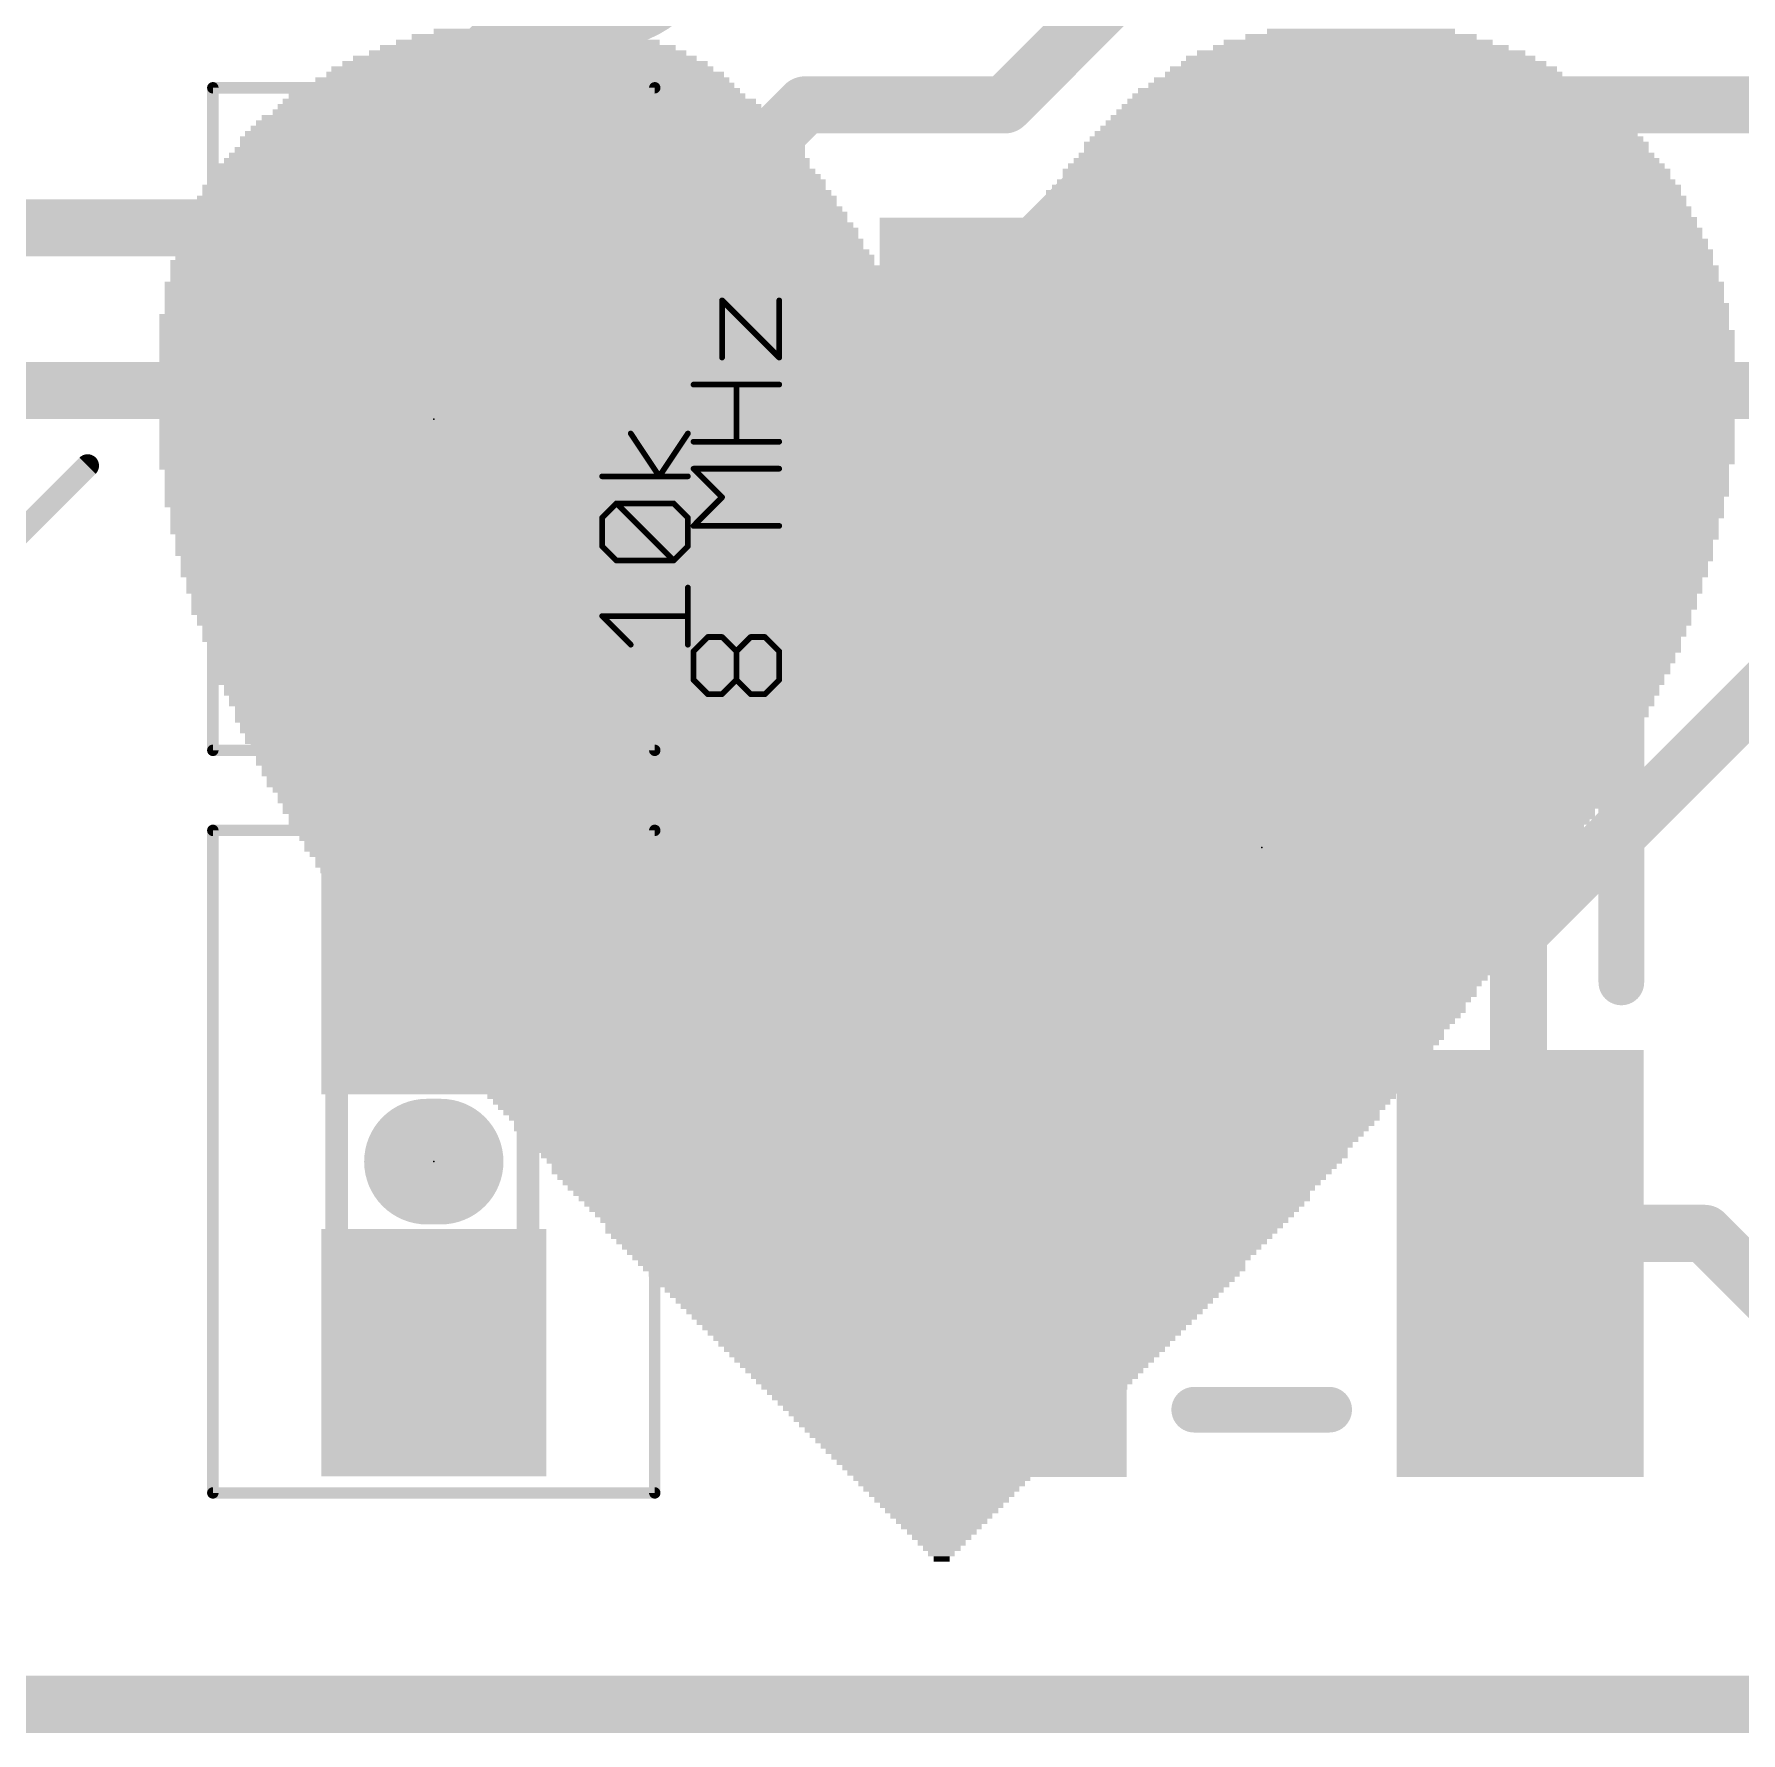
# Model space of a CAD drawing. Extents: x -15 to 92, y -11 to 29.
# Drawn here: x 10.79 to 18.39, y -0.13 to 7.43 of the extents above; entities that cross this region are included whole.
import ezdxf

# ---------------------------------------------------------------- set-up
doc = ezdxf.new("R2010")
doc.units = 0
for name, color, linetype in [('1', 22, 'CONTINUOUS'), ('16', 175, 'CONTINUOUS'), ('18', 82, 'CONTINUOUS'), ('20', 7, 'CONTINUOUS'), ('21', 253, 'CONTINUOUS'), ('22', 253, 'CONTINUOUS'), ('23', 7, 'CONTINUOUS'), ('27', 253, 'CONTINUOUS'), ('39', 22, 'CONTINUOUS'), ('51', 253, 'CONTINUOUS')]:
    doc.layers.add(name, color=color, linetype=linetype)

# ---------------------------------------------------------------- blocks, each defined once
blk = doc.blocks.new('RECT')
blk.add_solid([(-0.5, -0.5), (0.5, -0.5), (-0.5, 0.5), (0.5, 0.5)])
blk = doc.blocks.new('ROUNDV')
at = {"const_width": 0.5}
blk.add_lwpolyline([(0, -0.25, 1), (0, 0.25, 1), (0, -0.25)], format="xyb", dxfattribs=at)

msp = doc.modelspace()

# ---------------------------------------------------------------- linework, layer by layer
at = {"layer": '1', "const_width": 0.254}
for points in [[(12.7, 7.239), (13.335, 7.874)], [(15.621, 7.62), (15.113, 7.112)], [(12.7, 6.985), (12.7, 7.239)], [(14.224, 7.112), (14.097, 6.985)], [(15.113, 7.112), (14.224, 7.112)], [(15.875, 7.112), (15.113, 6.35)], [(18.796, 7.112), (15.875, 7.112)], [(12.573, 6.858), (12.7, 6.985)], [(14.097, 6.985), (14.097, 6.389)], [(12.573, 6.565), (12.573, 6.858)], [(12.573, 6.565), (8.47, 6.565)], [(14.097, 6.389), (12.573, 4.865)], [(15.113, 6.35), (15.113, 5.794)], [(15.113, 5.794), (15.106, 5.66)], [(15.106, 5.66), (15.106, 4.565)], [(15.106, 4.565), (14.224, 3.683)], [(18.542, 4.572), (17.399, 3.429)], [(12.739, 3.683), (12.573, 3.263)], [(14.224, 3.683), (12.739, 3.683)], [(17.399, 3.429), (17.399, 2.094)], [(17.399, 2.094), (17.406, 1.96)], [(17.399, 2.094), (18.226, 2.094)], [(18.226, 2.094), (18.542, 1.778)], [(46.99, 0), (0, 0)]]:
    msp.add_lwpolyline(points, dxfattribs=at)
at = {"layer": '1', "const_width": 0.127}
for points in [[(12.7635, 7.239, 1), (12.6365, 7.239)], [(12.6551, 7.2839, 1), (12.7449, 7.1941)], [(14.224, 7.1755, 1), (14.224, 7.0485)], [(14.2689, 7.0671, 1), (14.1791, 7.1569)], [(15.0681, 7.1569, 1), (15.1579, 7.0671)], [(15.113, 7.0485, 1), (15.113, 7.1755)], [(15.875, 7.1755, 1), (15.875, 7.0485)], [(15.9199, 7.0671, 1), (15.8301, 7.1569)], [(12.7449, 6.9401, 1), (12.6551, 7.0299)], [(14.1605, 6.985, 1), (14.0335, 6.985)], [(14.0521, 7.0299, 1), (14.1419, 6.9401)], [(12.6365, 6.985, 1), (12.7635, 6.985)], [(12.6365, 6.858, 1), (12.5095, 6.858)], [(12.5281, 6.9029, 1), (12.6179, 6.8131)], [(12.573, 6.5015, 1), (12.573, 6.6285)], [(12.5095, 6.565, 1), (12.6365, 6.565)], [(14.1419, 6.3441, 1), (14.0521, 6.4339)], [(15.1765, 6.35, 1), (15.0495, 6.35)], [(15.0681, 6.3949, 1), (15.1579, 6.3051)], [(14.0335, 6.389, 1), (14.1605, 6.389)], [(15.0495, 5.794, 1), (15.1765, 5.794)], [(15.1764, 5.7907, 1), (15.0496, 5.7973)], [(15.1695, 5.66, 1), (15.0425, 5.66)], [(15.0426, 5.6633, 1), (15.1694, 5.6567)], [(12.5281, 4.9099, 1), (12.6179, 4.8201)], [(15.1509, 4.5201, 1), (15.0611, 4.6099)], [(15.0425, 4.565, 1), (15.1695, 4.565)], [(12.739, 3.7465, 1), (12.739, 3.6195)], [(12.7981, 3.6597, 1), (12.6799, 3.7063)], [(14.224, 3.6195, 1), (14.224, 3.7465)], [(14.1791, 3.7279, 1), (14.2689, 3.6381)], [(17.4625, 3.429, 1), (17.3355, 3.429)], [(17.3541, 3.4739, 1), (17.4439, 3.3841)], [(12.5139, 3.2863, 1), (12.6321, 3.2397)], [(17.4624, 2.0973, 1), (17.3356, 2.0907)], [(17.399, 2.1575, 1), (17.399, 2.0305)], [(18.2709, 2.1389, 1), (18.1811, 2.0491)], [(18.226, 2.0305, 1), (18.226, 2.1575)], [(17.3355, 2.094, 1), (17.4625, 2.094)], [(17.3426, 1.9567, 1), (17.4694, 1.9633)]]:
    msp.add_lwpolyline(points, format="xyb", dxfattribs=at)
at = {"layer": '16', "const_width": 0.254}
for points in [[(20.32, 5.842), (10.033, 5.842)], [(46.99, 0), (0, 0)]]:
    msp.add_lwpolyline(points, dxfattribs=at)
at = {"layer": '20', "const_width": 0.2032}
msp.add_lwpolyline([(0, 0), (46.99, 0)], dxfattribs=at)
at = {"layer": '21'}
for points, const_width in [([(16.556, 6.31), (15.956, 6.31)], 0.2032), ([(11.0329, 5.5077), (10.4817, 4.9565)], 0.1016), ([(14.656, 3.21), (14.656, 4.41)], 0.2032), ([(17.856, 4.41), (17.856, 3.21)], 0.2032), ([(12.5425, 2.413), (12.6035, 2.413)], 0.5588), ([(16.556, 1.31), (15.956, 1.31)], 0.2032)]:
    msp.add_lwpolyline(points, dxfattribs=dict(at, const_width=const_width))
for points, const_width in [([(15.956, 6.3608, 1), (15.956, 6.2592)], 0.1016), ([(16.556, 6.2592, 1), (16.556, 6.3608)], 0.1016), ([(11.0509, 5.4898, 1), (11.015, 5.5257)], 0.0508), ([(14.7068, 4.41, 1), (14.6052, 4.41)], 0.1016), ([(17.9068, 4.41, 1), (17.8052, 4.41)], 0.1016), ([(14.6052, 3.21, 1), (14.7068, 3.21)], 0.1016), ([(17.8052, 3.21, 1), (17.9068, 3.21)], 0.1016), ([(12.5425, 2.5527, 1), (12.5425, 2.2733)], 0.2794), ([(12.6035, 2.2733, 1), (12.6035, 2.5527)], 0.2794), ([(15.956, 1.3608, 1), (15.956, 1.2592)], 0.1016), ([(16.556, 1.2592, 1), (16.556, 1.3608)], 0.1016)]:
    msp.add_lwpolyline(points, format="xyb", dxfattribs=dict(at, const_width=const_width))
at = {"layer": '23'}
for p in [(12.573, 5.715), (16.256, 3.81), (12.573, 2.413)]:
    msp.add_point(p, dxfattribs=at)
at = {"layer": '27', "const_width": 0.0254}
for points in [[(13.8555, 5.9885), (13.8555, 6.2427)], [(13.8555, 6.2427), (14.1097, 5.9885)], [(14.1097, 5.9885), (14.1097, 6.2427)], [(13.7284, 5.8685), (14.1097, 5.8685)], [(13.919, 5.6143), (13.919, 5.8685)], [(13.5762, 5.4601), (13.4491, 5.6508)], [(13.7033, 5.6508), (13.5762, 5.4601)], [(14.1097, 5.6143), (13.7284, 5.6143)], [(13.7033, 5.4601), (13.322, 5.4601)], [(13.8555, 5.3672), (13.7284, 5.4943)], [(13.7284, 5.4943), (14.1097, 5.4943)], [(13.322, 5.2766), (13.3855, 5.3401)], [(13.3855, 5.3401), (13.6397, 5.3401)], [(13.6397, 5.0859), (13.3855, 5.3401)], [(13.6397, 5.3401), (13.7033, 5.2766)], [(13.7284, 5.2401), (13.8555, 5.3672)], [(13.322, 5.1495), (13.322, 5.2766)], [(13.7033, 5.2766), (13.7033, 5.1495)], [(14.1097, 5.2401), (13.7284, 5.2401)], [(13.3855, 5.0859), (13.322, 5.1495)], [(13.6397, 5.0859), (13.3855, 5.0859)], [(13.7033, 5.1495), (13.6397, 5.0859)], [(13.7033, 4.7117), (13.7033, 4.9659)], [(13.4491, 4.7117), (13.322, 4.8388)], [(13.322, 4.8388), (13.7033, 4.8388)], [(13.7284, 4.6823), (13.7919, 4.7459)], [(13.7919, 4.7459), (13.8555, 4.7459)], [(13.8555, 4.7459), (13.919, 4.6823)], [(13.919, 4.6823), (13.9826, 4.7459)], [(13.9826, 4.7459), (14.0461, 4.7459)], [(14.0461, 4.7459), (14.1097, 4.6823)], [(13.7284, 4.5552), (13.7284, 4.6823)], [(13.919, 4.5552), (13.919, 4.6823)], [(14.1097, 4.6823), (14.1097, 4.5552)], [(13.7919, 4.4917), (13.7284, 4.5552)], [(13.919, 4.5552), (13.8555, 4.4917)], [(13.9826, 4.4917), (13.919, 4.5552)], [(14.1097, 4.5552), (14.0461, 4.4917)], [(13.8555, 4.4917), (13.7919, 4.4917)], [(14.0461, 4.4917), (13.9826, 4.4917)]]:
    msp.add_lwpolyline(points, dxfattribs=at)
at = {"layer": '27', "const_width": 0.0127}
for points in [[(13.8618, 6.2427, 1), (13.8491, 6.2427)], [(13.86, 6.2472, 1), (13.851, 6.2382)], [(14.116, 6.2427, 1), (14.1034, 6.2427)], [(14.1052, 5.984, 1), (14.1142, 5.993)], [(13.8491, 5.9885, 1), (13.8618, 5.9885)], [(14.1034, 5.9885, 1), (14.116, 5.9885)], [(13.7284, 5.8748, 1), (13.7284, 5.8621)], [(13.9254, 5.8685, 1), (13.9127, 5.8685)], [(14.1097, 5.8621, 1), (14.1097, 5.8748)], [(13.4544, 5.6543, 1), (13.4438, 5.6473)], [(13.7086, 5.6473, 1), (13.698, 5.6543)], [(13.7284, 5.6206, 1), (13.7284, 5.6079)], [(13.9127, 5.6143, 1), (13.9254, 5.6143)], [(14.1097, 5.6079, 1), (14.1097, 5.6206)], [(13.322, 5.4665, 1), (13.322, 5.4538)], [(13.5709, 5.4636, 1), (13.5815, 5.4566)], [(13.5709, 5.4566, 1), (13.5815, 5.4636)], [(13.7033, 5.4538, 1), (13.7033, 5.4665)], [(13.7329, 5.4988, 1), (13.7239, 5.4898)], [(13.7284, 5.5006, 1), (13.7284, 5.4879)], [(14.1097, 5.4879, 1), (14.1097, 5.5006)], [(13.3855, 5.3465, 1), (13.3855, 5.3338)], [(13.39, 5.3446, 1), (13.381, 5.3356)], [(13.39, 5.3356, 1), (13.381, 5.3446)], [(13.6442, 5.3446, 1), (13.6353, 5.3356)], [(13.6397, 5.3338, 1), (13.6397, 5.3465)], [(13.86, 5.3627, 1), (13.851, 5.3717)], [(13.851, 5.3627, 1), (13.86, 5.3717)], [(13.3283, 5.2766, 1), (13.3156, 5.2766)], [(13.3175, 5.2811, 1), (13.3265, 5.2721)], [(13.7096, 5.2766, 1), (13.697, 5.2766)], [(13.6988, 5.2721, 1), (13.7078, 5.2811)], [(13.7284, 5.2464, 1), (13.7284, 5.2337)], [(13.7239, 5.2446, 1), (13.7329, 5.2356)], [(14.1097, 5.2337, 1), (14.1097, 5.2464)], [(13.3265, 5.1539, 1), (13.3175, 5.145)], [(13.3156, 5.1495, 1), (13.3283, 5.1495)], [(13.3855, 5.0923, 1), (13.3855, 5.0796)], [(13.381, 5.0814, 1), (13.39, 5.0904)], [(13.6353, 5.0904, 1), (13.6442, 5.0814)], [(13.6353, 5.0814, 1), (13.6442, 5.0904)], [(13.6397, 5.0796, 1), (13.6397, 5.0923)], [(13.697, 5.1495, 1), (13.7096, 5.1495)], [(13.7078, 5.145, 1), (13.6988, 5.1539)], [(13.7096, 4.9659, 1), (13.697, 4.9659)], [(13.322, 4.8452, 1), (13.322, 4.8325)], [(13.3265, 4.8433, 1), (13.3175, 4.8343)], [(13.7033, 4.8325, 1), (13.7033, 4.8452)], [(13.4446, 4.7072, 1), (13.4536, 4.7162)], [(13.697, 4.7117, 1), (13.7096, 4.7117)], [(13.7919, 4.7522, 1), (13.7919, 4.7395)], [(13.7964, 4.7414, 1), (13.7874, 4.7504)], [(13.86, 4.7504, 1), (13.851, 4.7414)], [(13.8555, 4.7395, 1), (13.8555, 4.7522)], [(13.9826, 4.7522, 1), (13.9826, 4.7395)], [(13.9871, 4.7414, 1), (13.9781, 4.7504)], [(14.0506, 4.7504, 1), (14.0417, 4.7414)], [(14.0461, 4.7395, 1), (14.0461, 4.7522)], [(13.7347, 4.6823, 1), (13.722, 4.6823)], [(13.7239, 4.6868, 1), (13.7329, 4.6778)], [(13.9254, 4.6823, 1), (13.9127, 4.6823)], [(13.9145, 4.6868, 1), (13.9235, 4.6778)], [(13.9145, 4.6778, 1), (13.9235, 4.6868)], [(14.116, 4.6823, 1), (14.1034, 4.6823)], [(14.1052, 4.6778, 1), (14.1142, 4.6868)], [(13.722, 4.5552, 1), (13.7347, 4.5552)], [(13.7329, 4.5597, 1), (13.7239, 4.5507)], [(13.9235, 4.5597, 1), (13.9145, 4.5507)], [(13.9127, 4.5552, 1), (13.9254, 4.5552)], [(13.9235, 4.5507, 1), (13.9145, 4.5597)], [(14.1034, 4.5552, 1), (14.116, 4.5552)], [(14.1142, 4.5507, 1), (14.1052, 4.5597)], [(13.7919, 4.498, 1), (13.7919, 4.4853)], [(13.7874, 4.4872, 1), (13.7964, 4.4962)], [(13.851, 4.4962, 1), (13.86, 4.4872)], [(13.8555, 4.4853, 1), (13.8555, 4.498)], [(13.9826, 4.498, 1), (13.9826, 4.4853)], [(13.9781, 4.4872, 1), (13.9871, 4.4962)], [(14.0417, 4.4962, 1), (14.0506, 4.4872)], [(14.0461, 4.4853, 1), (14.0461, 4.498)]]:
    msp.add_lwpolyline(points, format="xyb", dxfattribs=at)
at = {"layer": '39', "const_width": 0.0508}
for points in [[(11.59, 4.242), (11.59, 7.188)], [(11.59, 7.188), (13.556, 7.188)], [(13.556, 7.188), (13.556, 4.242)], [(13.556, 4.242), (11.59, 4.242)], [(11.59, 0.94), (11.59, 3.886)], [(11.59, 3.886), (13.556, 3.886)], [(13.556, 3.886), (13.556, 0.94)], [(13.556, 0.94), (11.59, 0.94)]]:
    msp.add_lwpolyline(points, dxfattribs=at)
at = {"layer": '39', "const_width": 0.0254}
for points in [[(11.6027, 7.188, 1), (11.5773, 7.188)], [(11.59, 7.2007, 1), (11.59, 7.1753)], [(13.5687, 7.188, 1), (13.5433, 7.188)], [(13.556, 7.1753, 1), (13.556, 7.2007)], [(11.59, 4.2547, 1), (11.59, 4.2293)], [(11.5773, 4.242, 1), (11.6027, 4.242)], [(13.5433, 4.242, 1), (13.5687, 4.242)], [(13.556, 4.2293, 1), (13.556, 4.2547)], [(11.6027, 3.886, 1), (11.5773, 3.886)], [(11.59, 3.8987, 1), (11.59, 3.8733)], [(13.5687, 3.886, 1), (13.5433, 3.886)], [(13.556, 3.8733, 1), (13.556, 3.8987)], [(11.59, 0.9527, 1), (11.59, 0.9273)], [(11.5773, 0.94, 1), (11.6027, 0.94)], [(13.5433, 0.94, 1), (13.5687, 0.94)], [(13.556, 0.9273, 1), (13.556, 0.9527)]]:
    msp.add_lwpolyline(points, format="xyb", dxfattribs=at)
at = {"layer": '51', "const_width": 0.1016}
for points in [[(12.141, 5.359), (12.141, 6.071)], [(12.992, 5.359), (12.992, 6.071)], [(12.141, 2.057), (12.141, 2.769)], [(12.992, 2.057), (12.992, 2.769)]]:
    msp.add_lwpolyline(points, dxfattribs=at)
at = {"layer": '51', "const_width": 0.0508}
for points in [[(12.1664, 6.071, 1), (12.1156, 6.071)], [(13.0174, 6.071, 1), (12.9666, 6.071)], [(12.1156, 5.359, 1), (12.1664, 5.359)], [(12.9666, 5.359, 1), (13.0174, 5.359)], [(12.1664, 2.769, 1), (12.1156, 2.769)], [(13.0174, 2.769, 1), (12.9666, 2.769)], [(12.1156, 2.057, 1), (12.1664, 2.057)], [(12.9666, 2.057, 1), (13.0174, 2.057)]]:
    msp.add_lwpolyline(points, format="xyb", dxfattribs=at)

# ---------------------------------------------------------------- block references
at = {"layer": '1', "xscale": 1.1, "rotation": 90}
for p in [(12.573, 6.565), (12.573, 4.865), (12.573, 3.263), (12.573, 1.563)]:
    msp.add_blockref('RECT', p, dxfattribs=at)
at = {"layer": '1', "xscale": 1.9, "yscale": 1.1, "rotation": 270}
for p in [(15.106, 5.66), (17.406, 5.66), (15.106, 1.96), (17.406, 1.96)]:
    msp.add_blockref('RECT', p, dxfattribs=at)
at = {"layer": '18', "xscale": 1.016, "yscale": 1.016}
msp.add_blockref('ROUNDV', (13.335, 7.874), dxfattribs=at)
msp.add_blockref('ROUNDV', (13.335, 7.874), dxfattribs=at)
at = {"layer": '21', "xscale": 0.4572, "yscale": 0.762, "rotation": 90}
msp.add_blockref('RECT', (12.573, 5.715), dxfattribs=at)
at = {"layer": '22'}
for p, xscale, yscale in [((12.9909, 7.4385), 0.8382, 0.0239), ((16.698, 7.4385), 0.8357, 0.0239), ((12.9909, 7.3667), 1.3157, 0.0241), ((12.9909, 7.3907), 1.1735, 0.0239), ((12.9896, 7.4146), 1.0287, 0.0239), ((16.6967, 7.3667), 1.3157, 0.0241), ((16.6853, 7.3907), 1.1963, 0.0239), ((16.698, 7.4146), 1.0287, 0.0239), ((12.9782, 7.295), 1.6256, 0.0239), ((12.9782, 7.3189), 1.5291, 0.0239), ((12.9909, 7.3427), 1.4122, 0.0239), ((16.7094, 7.295), 1.6256, 0.0239), ((16.6967, 7.3189), 1.5545, 0.0239), ((16.698, 7.3427), 1.4605, 0.0239), ((12.9668, 7.2232), 1.8415, 0.0241), ((12.9795, 7.2472), 1.7704, 0.0239), ((12.9668, 7.2711), 1.6993, 0.0239), ((16.7094, 7.2232), 1.8644, 0.0241), ((16.7094, 7.2472), 1.7678, 0.0239), ((16.7094, 7.2711), 1.7221, 0.0239), ((12.9541, 7.1276), 2.1057, 0.0239), ((12.9426, 7.1515), 2.032, 0.0239), ((12.9553, 7.1754), 1.9609, 0.0239), ((12.9541, 7.1992), 1.9126, 0.0239), ((16.7094, 7.1276), 2.1031, 0.0239), ((16.7094, 7.1515), 2.0574, 0.0239), ((16.7107, 7.1754), 2.0091, 0.0239), ((16.7094, 7.1992), 1.9152, 0.0239), ((12.9426, 7.0557), 2.2708, 0.0239), ((12.9553, 7.0797), 2.1996, 0.0241), ((12.9541, 7.1037), 2.1514, 0.0239), ((16.7209, 7.0557), 2.2733, 0.0239), ((16.7221, 7.0797), 2.225, 0.0241), ((16.7209, 7.1037), 2.1768, 0.0239), ((12.9426, 6.9841), 2.4181, 0.0239), ((12.9426, 7.008), 2.3673, 0.0239), ((12.9426, 7.0318), 2.3216, 0.0239), ((16.7209, 6.9841), 2.4155, 0.0239), ((16.7221, 7.008), 2.3673, 0.0239), ((16.7209, 7.0318), 2.319, 0.0239), ((12.9426, 6.9123), 2.5095, 0.0241), ((12.9426, 6.9363), 2.4638, 0.0239), ((12.9312, 6.9602), 2.4409, 0.0239), ((16.7209, 6.9363), 2.5121, 0.0239), ((16.7209, 6.9123), 2.5121, 0.0241), ((16.7221, 6.9602), 2.4638, 0.0239), ((12.9299, 6.8406), 2.6314, 0.0239), ((12.9426, 6.8645), 2.606, 0.0239), ((12.9426, 6.8883), 2.5603, 0.0239), ((16.7209, 6.8406), 2.6543, 0.0239), ((16.7221, 6.8645), 2.606, 0.0239), ((16.7221, 6.8883), 2.5603, 0.0239), ((12.9426, 6.7688), 2.7483, 0.0241), ((12.9426, 6.7928), 2.7026, 0.0239), ((12.9426, 6.8167), 2.6568, 0.0239), ((16.7209, 6.7688), 2.7508, 0.0241), ((16.7221, 6.8167), 2.7026, 0.0239), ((16.7221, 6.7928), 2.7026, 0.0239), ((12.9426, 6.6971), 2.8448, 0.0239), ((12.9426, 6.6732), 2.8448, 0.0239), ((12.9299, 6.7448), 2.7737, 0.0239), ((12.9426, 6.7209), 2.7991, 0.0239), ((16.7094, 6.6732), 2.8702, 0.0239), ((16.7094, 6.7209), 2.8245, 0.0239), ((16.7209, 6.6971), 2.8473, 0.0239), ((16.7221, 6.7448), 2.7991, 0.0239), ((12.9426, 6.6013), 2.9413, 0.0239), ((12.9426, 6.6493), 2.8956, 0.0239), ((12.9541, 6.6253), 2.9185, 0.0241), ((16.7094, 6.6013), 2.9667, 0.0239), ((16.7094, 6.6493), 2.9159, 0.0239), ((16.7094, 6.6253), 2.9159, 0.0241), ((12.9541, 6.5536), 3.015, 0.0239), ((12.9541, 6.5297), 3.015, 0.0239), ((12.9553, 6.5774), 2.9667, 0.0239), ((16.6967, 6.5297), 3.0378, 0.0239), ((16.7094, 6.5536), 3.0124, 0.0239), ((16.7094, 6.5774), 2.9667, 0.0239), ((12.9668, 6.4578), 3.0861, 0.0239), ((12.9541, 6.4818), 3.0607, 0.0241), ((12.9655, 6.5058), 3.0378, 0.0239), ((16.698, 6.4578), 3.1318, 0.0239), ((16.698, 6.4818), 3.0861, 0.0241), ((16.7094, 6.5058), 3.0632, 0.0239), ((12.9668, 6.41), 3.1318, 0.0239), ((12.9795, 6.3862), 3.1572, 0.0239), ((12.9782, 6.4339), 3.109, 0.0239), ((16.6853, 6.41), 3.1572, 0.0239), ((16.698, 6.3862), 3.1826, 0.0239), ((16.698, 6.4339), 3.1318, 0.0239), ((12.9896, 6.3143), 3.2283, 0.0239), ((12.9896, 6.2904), 3.2283, 0.0239), ((12.9909, 6.3623), 3.1801, 0.0239), ((12.9909, 6.3383), 3.1801, 0.0241), ((16.6739, 6.2904), 3.2766, 0.0239), ((16.6739, 6.3383), 3.2309, 0.0241), ((16.6853, 6.3143), 3.2537, 0.0239), ((16.6866, 6.3623), 3.2055, 0.0239), ((13.0137, 6.2427), 3.2766, 0.0239), ((13.0137, 6.2188), 3.2766, 0.0239), ((13.0023, 6.2665), 3.2537, 0.0239), ((16.6612, 6.2188), 3.3477, 0.0239), ((16.6612, 6.2427), 3.302, 0.0239), ((16.6739, 6.2665), 3.2766, 0.0239), ((13.015, 6.1708), 3.3249, 0.0239), ((13.0264, 6.1469), 3.3477, 0.0239), ((13.0264, 6.1948), 3.302, 0.0241), ((16.6498, 6.1708), 3.3706, 0.0239), ((16.6498, 6.1469), 3.3706, 0.0239), ((16.6612, 6.1948), 3.3477, 0.0241), ((13.0391, 6.123), 3.3731, 0.0239), ((13.0391, 6.0991), 3.3731, 0.0239), ((13.0506, 6.0753), 3.396, 0.0239), ((16.6383, 6.0991), 3.4442, 0.0239), ((16.6383, 6.0753), 3.4442, 0.0239), ((16.6371, 6.123), 3.396, 0.0239), ((13.062, 6.0514), 3.4188, 0.0239), ((13.062, 6.0274), 3.4188, 0.0241), ((13.0747, 6.0034), 3.4442, 0.0239), ((16.6142, 6.0034), 3.4925, 0.0239), ((16.6256, 6.0514), 3.4696, 0.0239), ((16.6256, 6.0274), 3.4696, 0.0241), ((13.0747, 5.9795), 3.4442, 0.0239), ((13.0861, 5.9556), 3.4671, 0.0239), ((14.8565, 5.9318), 7.0079, 0.0239), ((16.6028, 5.9795), 3.5154, 0.0239), ((16.6028, 5.9556), 3.5154, 0.0239), ((14.8565, 5.9079), 7.0079, 0.0239), ((14.8565, 5.8839), 7.0079, 0.0241), ((14.8565, 5.8599), 7.0079, 0.0239), ((14.8565, 5.836), 7.0079, 0.0239), ((14.8565, 5.8121), 7.0079, 0.0239), ((14.8565, 5.7883), 7.0079, 0.0239), ((14.8565, 5.7644), 7.0079, 0.0239), ((14.8565, 5.7404), 7.0079, 0.0241), ((14.8565, 5.7164), 7.0079, 0.0239), ((14.8565, 5.6925), 7.0079, 0.0239), ((14.8565, 5.6686), 7.0079, 0.0239), ((14.8565, 5.6447), 7.0079, 0.0239), ((14.8565, 5.6209), 7.0079, 0.0239), ((14.8565, 5.5969), 7.0079, 0.0241), ((14.8565, 5.5729), 7.0079, 0.0239), ((14.8565, 5.549), 7.0079, 0.0239), ((14.8565, 5.5251), 7.0079, 0.0239), ((14.8438, 5.5012), 6.9825, 0.0239), ((14.8552, 5.4774), 6.9596, 0.0239), ((14.8552, 5.4534), 6.9596, 0.0241), ((14.8552, 5.4294), 6.9596, 0.0239), ((14.8552, 5.4055), 6.9596, 0.0239), ((14.8552, 5.3816), 6.9596, 0.0239), ((14.8438, 5.3577), 6.9367, 0.0239), ((14.8438, 5.3338), 6.9367, 0.0239), ((14.8565, 5.31), 6.9113, 0.0239), ((14.8565, 5.286), 6.9113, 0.0241), ((14.8451, 5.262), 6.8885, 0.0239), ((14.8451, 5.2381), 6.8885, 0.0239), ((14.8451, 5.2142), 6.8885, 0.0239), ((14.8565, 5.1903), 6.8656, 0.0239), ((14.8438, 5.1665), 6.8402, 0.0239), ((14.8438, 5.1425), 6.8402, 0.0241), ((14.8438, 5.1185), 6.8402, 0.0239), ((14.8552, 5.0946), 6.8174, 0.0239), ((14.8438, 5.0707), 6.7945, 0.0239), ((14.8438, 5.0468), 6.7945, 0.0239), ((14.8438, 5.023), 6.7945, 0.0239), ((14.8438, 4.999), 6.7437, 0.0241), ((14.8438, 4.9749), 6.7437, 0.0239), ((14.8438, 4.9511), 6.7437, 0.0239), ((14.8438, 4.9272), 6.698, 0.0239), ((14.8438, 4.9033), 6.698, 0.0239), ((14.8438, 4.8794), 6.698, 0.0239), ((14.8311, 4.8554), 6.6726, 0.0241), ((14.8438, 4.8314), 6.6472, 0.0239), ((14.8438, 4.8076), 6.6472, 0.0239), ((14.8438, 4.7837), 6.6015, 0.0239), ((14.8438, 4.7598), 6.6015, 0.0239), ((14.8324, 4.7359), 6.5786, 0.0239), ((14.8451, 4.7119), 6.5532, 0.0241), ((14.8451, 4.6879), 6.5532, 0.0239), ((14.8324, 4.6641), 6.5278, 0.0239), ((14.8438, 4.6402), 6.5049, 0.0239), ((14.8324, 4.6163), 6.4821, 0.0239), ((14.8438, 4.5924), 6.4592, 0.0239), ((14.8311, 4.5684), 6.4338, 0.0241), ((14.8311, 4.5444), 6.4338, 0.0239), ((14.8324, 4.5205), 6.3856, 0.0239), ((14.8324, 4.4967), 6.3856, 0.0239), ((14.8324, 4.4728), 6.3398, 0.0239), ((14.8324, 4.4489), 6.3398, 0.0239), ((14.8324, 4.425), 6.289, 0.0239), ((14.8324, 4.401), 6.289, 0.0241), ((14.821, 4.377), 6.2662, 0.0239), ((14.8197, 4.3293), 6.2179, 0.0239), ((14.8324, 4.3532), 6.2433, 0.0239), ((14.8311, 4.3054), 6.1951, 0.0239), ((14.8197, 4.2815), 6.1722, 0.0239), ((14.8324, 4.2575), 6.1468, 0.0241), ((14.8197, 4.2335), 6.1214, 0.0239), ((14.8311, 4.2096), 6.0985, 0.0239), ((14.8197, 4.1858), 6.0757, 0.0239), ((14.8324, 4.1619), 6.0503, 0.0239), ((14.821, 4.138), 6.0274, 0.0239), ((14.8324, 4.114), 6.0046, 0.0241), ((14.8197, 4.09), 5.9792, 0.0239), ((14.8324, 4.0661), 5.9538, 0.0239), ((14.8324, 4.0423), 5.908, 0.0239), ((14.8197, 4.0184), 5.8826, 0.0239), ((14.8311, 3.9945), 5.8598, 0.0239), ((14.8197, 3.9705), 5.8369, 0.0241), ((14.8324, 3.9465), 5.8115, 0.0239), ((14.821, 3.9226), 5.7887, 0.0239), ((14.8197, 3.8988), 5.7404, 0.0239), ((14.8324, 3.8749), 5.715, 0.0239), ((14.821, 3.851), 5.6921, 0.0239), ((14.8324, 3.827), 5.6693, 0.0241), ((14.8197, 3.803), 5.6439, 0.0239), ((14.8197, 3.7791), 5.5982, 0.0239), ((14.8324, 3.7552), 5.5728, 0.0239), ((14.8197, 3.7314), 5.5474, 0.0239), ((14.8311, 3.7075), 5.5245, 0.0239), ((14.8324, 3.6835), 5.4762, 0.0241), ((14.821, 3.6595), 5.4534, 0.0239), ((14.8324, 3.6356), 5.4305, 0.0239), ((14.8324, 3.6117), 5.3797, 0.0239), ((14.821, 3.5879), 5.3569, 0.0239), ((14.8324, 3.564), 5.334, 0.0239), ((14.8311, 3.5401), 5.2857, 0.0239), ((14.8197, 3.5161), 5.2629, 0.0241), ((14.8324, 3.4921), 5.2375, 0.0239), ((14.8324, 3.4682), 5.1918, 0.0239), ((14.8197, 3.4443), 5.1664, 0.0239), ((14.8324, 3.4205), 5.141, 0.0239), ((14.8324, 3.3966), 5.0952, 0.0239), ((14.8311, 3.3726), 5.047, 0.0241), ((14.8311, 3.3486), 5.047, 0.0239), ((14.8324, 3.3247), 4.9987, 0.0239), ((14.8311, 3.3008), 4.9505, 0.0239), ((14.8197, 3.277), 4.9276, 0.0239), ((14.8324, 3.2531), 4.9022, 0.0239), ((14.8324, 3.2291), 4.8565, 0.0241), ((14.8324, 3.2051), 4.8057, 0.0239), ((14.821, 3.1812), 4.7828, 0.0239), ((14.8324, 3.1573), 4.76, 0.0239), ((14.8311, 3.1334), 4.7117, 0.0239), ((14.8324, 3.1096), 4.6634, 0.0239), ((14.8324, 3.0856), 4.6634, 0.0241), ((14.8324, 3.0616), 4.6177, 0.0239), ((14.8324, 3.0377), 4.5669, 0.0239), ((14.8324, 3.0138), 4.5212, 0.0239), ((14.8311, 2.9899), 4.4729, 0.0239), ((14.8311, 2.9661), 4.4729, 0.0239), ((14.8324, 2.9421), 4.4247, 0.0241), ((14.8311, 2.9181), 4.3764, 0.0239), ((14.8324, 2.8942), 4.3282, 0.0239), ((14.8438, 2.8703), 4.3053, 0.0239), ((14.8324, 2.8464), 4.2824, 0.0239), ((14.8324, 2.8226), 4.2316, 0.0239), ((14.8324, 2.7985), 4.1859, 0.0241), ((14.8311, 2.7745), 4.1377, 0.0239), ((14.8438, 2.7507), 4.1123, 0.0239), ((14.8324, 2.7268), 4.0894, 0.0239), ((14.8324, 2.7029), 4.0437, 0.0239), ((14.8324, 2.679), 3.9929, 0.0239), ((14.8324, 2.6552), 3.9472, 0.0239), ((14.8311, 2.6312), 3.8989, 0.0241), ((14.8438, 2.6072), 3.8735, 0.0239), ((14.8438, 2.5833), 3.8278, 0.0239), ((14.8311, 2.5594), 3.8024, 0.0239), ((14.8324, 2.5355), 3.7541, 0.0239), ((14.8324, 2.5117), 3.7084, 0.0239), ((14.8324, 2.4876), 3.6576, 0.0241), ((14.8324, 2.4637), 3.6119, 0.0239), ((14.8438, 2.4398), 3.589, 0.0239), ((14.8438, 2.4159), 3.5382, 0.0239), ((14.8438, 2.392), 3.4925, 0.0239), ((14.8324, 2.3681), 3.4696, 0.0239), ((14.8324, 2.3441), 3.4188, 0.0241), ((14.8324, 2.3201), 3.3731, 0.0239), ((14.8311, 2.2963), 3.3249, 0.0239), ((14.8324, 2.2724), 3.2766, 0.0239), ((14.8438, 2.2485), 3.2537, 0.0239), ((14.8438, 2.2246), 3.2029, 0.0239), ((14.8438, 2.2006), 3.1572, 0.0241), ((14.8451, 2.1766), 3.109, 0.0239), ((14.8438, 2.1528), 3.0607, 0.0239), ((14.8438, 2.1289), 3.015, 0.0239), ((14.8311, 2.105), 2.9896, 0.0239), ((14.8324, 2.0811), 2.9413, 0.0239), ((14.8324, 2.0571), 2.8956, 0.0241), ((14.8324, 2.0331), 2.8448, 0.0239), ((14.8324, 2.0092), 2.7991, 0.0239), ((14.8311, 1.9854), 2.7508, 0.0239), ((14.8324, 1.9615), 2.7026, 0.0239), ((14.8438, 1.9376), 2.6797, 0.0239), ((14.8438, 1.9137), 2.6289, 0.0239), ((14.8438, 1.8897), 2.5832, 0.0241), ((14.8451, 1.8657), 2.5349, 0.0239), ((14.8438, 1.8419), 2.4867, 0.0239), ((14.8438, 1.818), 2.4409, 0.0239), ((14.8438, 1.7941), 2.3901, 0.0239), ((14.8438, 1.7702), 2.3444, 0.0239), ((14.8451, 1.7462), 2.2962, 0.0241), ((14.8438, 1.7222), 2.2479, 0.0239), ((14.8438, 1.6983), 2.2022, 0.0239), ((14.8438, 1.6745), 2.1514, 0.0239), ((14.8438, 1.6506), 2.1057, 0.0239), ((14.8438, 1.6267), 2.0549, 0.0239), ((14.8438, 1.6027), 2.0091, 0.0241), ((14.8451, 1.5787), 1.9609, 0.0239), ((14.8438, 1.5548), 1.9126, 0.0239), ((14.8438, 1.531), 1.8669, 0.0239), ((14.8438, 1.5071), 1.8161, 0.0239), ((14.8438, 1.4832), 1.7704, 0.0239), ((14.8451, 1.4592), 1.7221, 0.0241), ((14.8438, 1.4352), 1.6739, 0.0239), ((14.8438, 1.4113), 1.6281, 0.0239), ((14.8438, 1.3875), 1.5773, 0.0239), ((14.8438, 1.3636), 1.5316, 0.0239), ((14.8438, 1.3397), 1.4808, 0.0239), ((14.8438, 1.3157), 1.4351, 0.0241), ((14.8451, 1.2917), 1.3868, 0.0239), ((14.8438, 1.2678), 1.3386, 0.0239), ((14.8438, 1.2439), 1.2929, 0.0239), ((14.8438, 1.2201), 1.2421, 0.0239), ((14.8438, 1.1962), 1.1963, 0.0239), ((14.8451, 1.1722), 1.1481, 0.0241), ((14.8438, 1.1482), 1.0998, 0.0239), ((14.8438, 1.1243), 1.0541, 0.0239), ((14.8438, 1.1004), 1.0033, 0.0239), ((14.8438, 1.0766), 0.9576, 0.0239), ((14.8438, 1.0527), 0.9068, 0.0239), ((14.8324, 1.0288), 0.8382, 0.0239), ((14.8324, 1.0048), 0.7874, 0.0241), ((14.8324, 0.9808), 0.7417, 0.0239), ((14.8311, 0.9569), 0.6934, 0.0239), ((14.8324, 0.933), 0.6452, 0.0239), ((14.8324, 0.9092), 0.5994, 0.0239), ((14.8324, 0.8853), 0.5486, 0.0239), ((14.8324, 0.8613), 0.5029, 0.0241), ((14.8311, 0.8373), 0.4547, 0.0239), ((14.8324, 0.8134), 0.4064, 0.0239), ((14.8311, 0.7895), 0.3581, 0.0239), ((14.8324, 0.7657), 0.3099, 0.0239), ((14.8324, 0.7418), 0.2642, 0.0239), ((14.8324, 0.7178), 0.2134, 0.0241), ((14.8324, 0.6938), 0.1676, 0.0239), ((14.8311, 0.6699), 0.1194, 0.0239), ((14.8324, 0.646), 0.0711, 0.0239)]:
    msp.add_blockref('RECT', p, dxfattribs=dict(at, xscale=xscale, yscale=yscale))
at = {"layer": '51', "xscale": 0.5001, "yscale": 0.95, "rotation": 90}
for p in [(12.5679, 6.2953), (12.5679, 5.1269), (12.5679, 2.9933), (12.5679, 1.8249)]:
    msp.add_blockref('RECT', p, dxfattribs=at)

doc.saveas('drawing.dxf')
